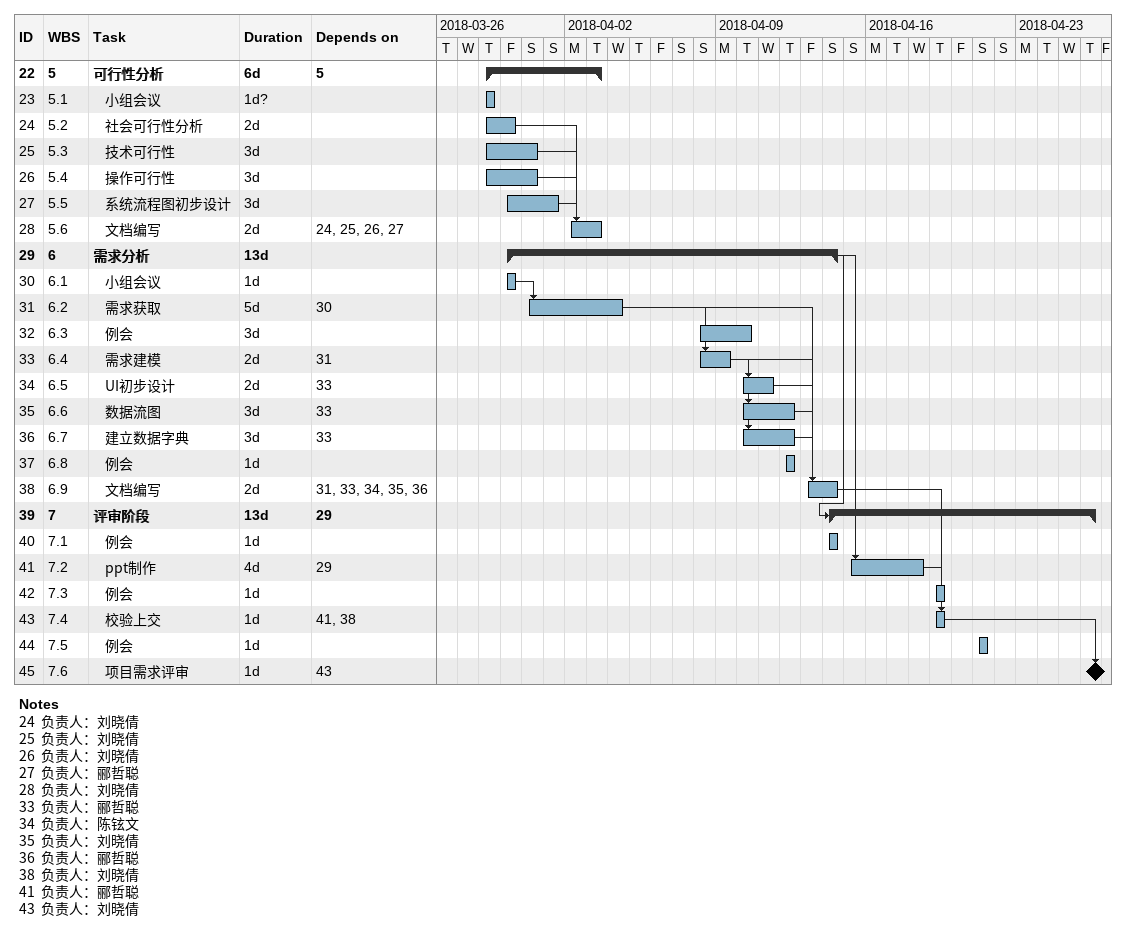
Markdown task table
| ID | WBS | Task | Duration | Start | Finish | Predecessors |
|---|---|---|---|---|---|---|
| 22 | 5 | **可行性分析** | 6d | 2018-03-29 | 2018-04-03 | 5 |
| 23 | 5.1 | 小组会议 | 1d? | 2018-03-29 | 2018-03-29 |  |
| 24 | 5.2 | 社会可行性分析 | 2d | 2018-03-29 | 2018-03-30 |  |
| 25 | 5.3 | 技术可行性 | 3d | 2018-03-29 | 2018-03-31 |  |
| 26 | 5.4 | 操作可行性 | 3d | 2018-03-29 | 2018-03-31 |  |
| 27 | 5.5 | 系统流程图初步设计 | 3d | 2018-03-30 | 2018-04-01 |  |
| 28 | 5.6 | 文档编写 | 2d | 2018-04-02 | 2018-04-03 | 24, 25, 26, 27 |
| 29 | 6 | **需求分析** | 13d | 2018-03-30 | 2018-04-14 |  |
| 30 | 6.1 | 小组会议 | 1d | 2018-03-30 | 2018-03-30 |  |
| 31 | 6.2 | 需求获取 | 5d | 2018-03-31 | 2018-04-04 | 30 |
| 32 | 6.3 | 例会 | 3d | 2018-04-08 | 2018-04-10 |  |
| 33 | 6.4 | 需求建模 | 2d | 2018-04-08 | 2018-04-09 | 31 |
| 34 | 6.5 | UI初步设计 | 2d | 2018-04-10 | 2018-04-11 | 33 |
| 35 | 6.6 | 数据流图 | 3d | 2018-04-10 | 2018-04-12 | 33 |
| 36 | 6.7 | 建立数据字典 | 3d | 2018-04-10 | 2018-04-12 | 33 |
| 37 | 6.8 | 例会 | 1d | 2018-04-12 | 2018-04-12 |  |
| 38 | 6.9 | 文档编写 | 2d | 2018-04-13 | 2018-04-14 | 31, 33, 34, 35, 36 |
| 39 | 7 | **评审阶段** | 13d | 2018-04-14 | 2018-04-26 | 29 |
| 40 | 7.1 | 例会 | 1d | 2018-04-14 | 2018-04-14 |  |
| 41 | 7.2 | ppt制作 | 4d | 2018-04-15 | 2018-04-18 | 29 |
| 42 | 7.3 | 例会 | 1d | 2018-04-19 | 2018-04-19 |  |
| 43 | 7.4 | 校验上交 | 1d | 2018-04-19 | 2018-04-19 | 41, 38 |
| 44 | 7.5 | 例会 | 1d | 2018-04-21 | 2018-04-21 |  |
| 45 | 7.6 | 项目需求评审 | 1d | 2018-04-26 | 2018-04-26 | 43 |

Notes
- 24: 负责人：刘晓倩
- 25: 负责人：刘晓倩
- 26: 负责人：刘晓倩
- 27: 负责人：郦哲聪
- 28: 负责人：刘晓倩
- 33: 负责人：郦哲聪
- 34: 负责人：陈铉文
- 35: 负责人：刘晓倩
- 36: 负责人：郦哲聪
- 38: 负责人：刘晓倩
- 41: 负责人：郦哲聪
- 43: 负责人：刘晓倩
